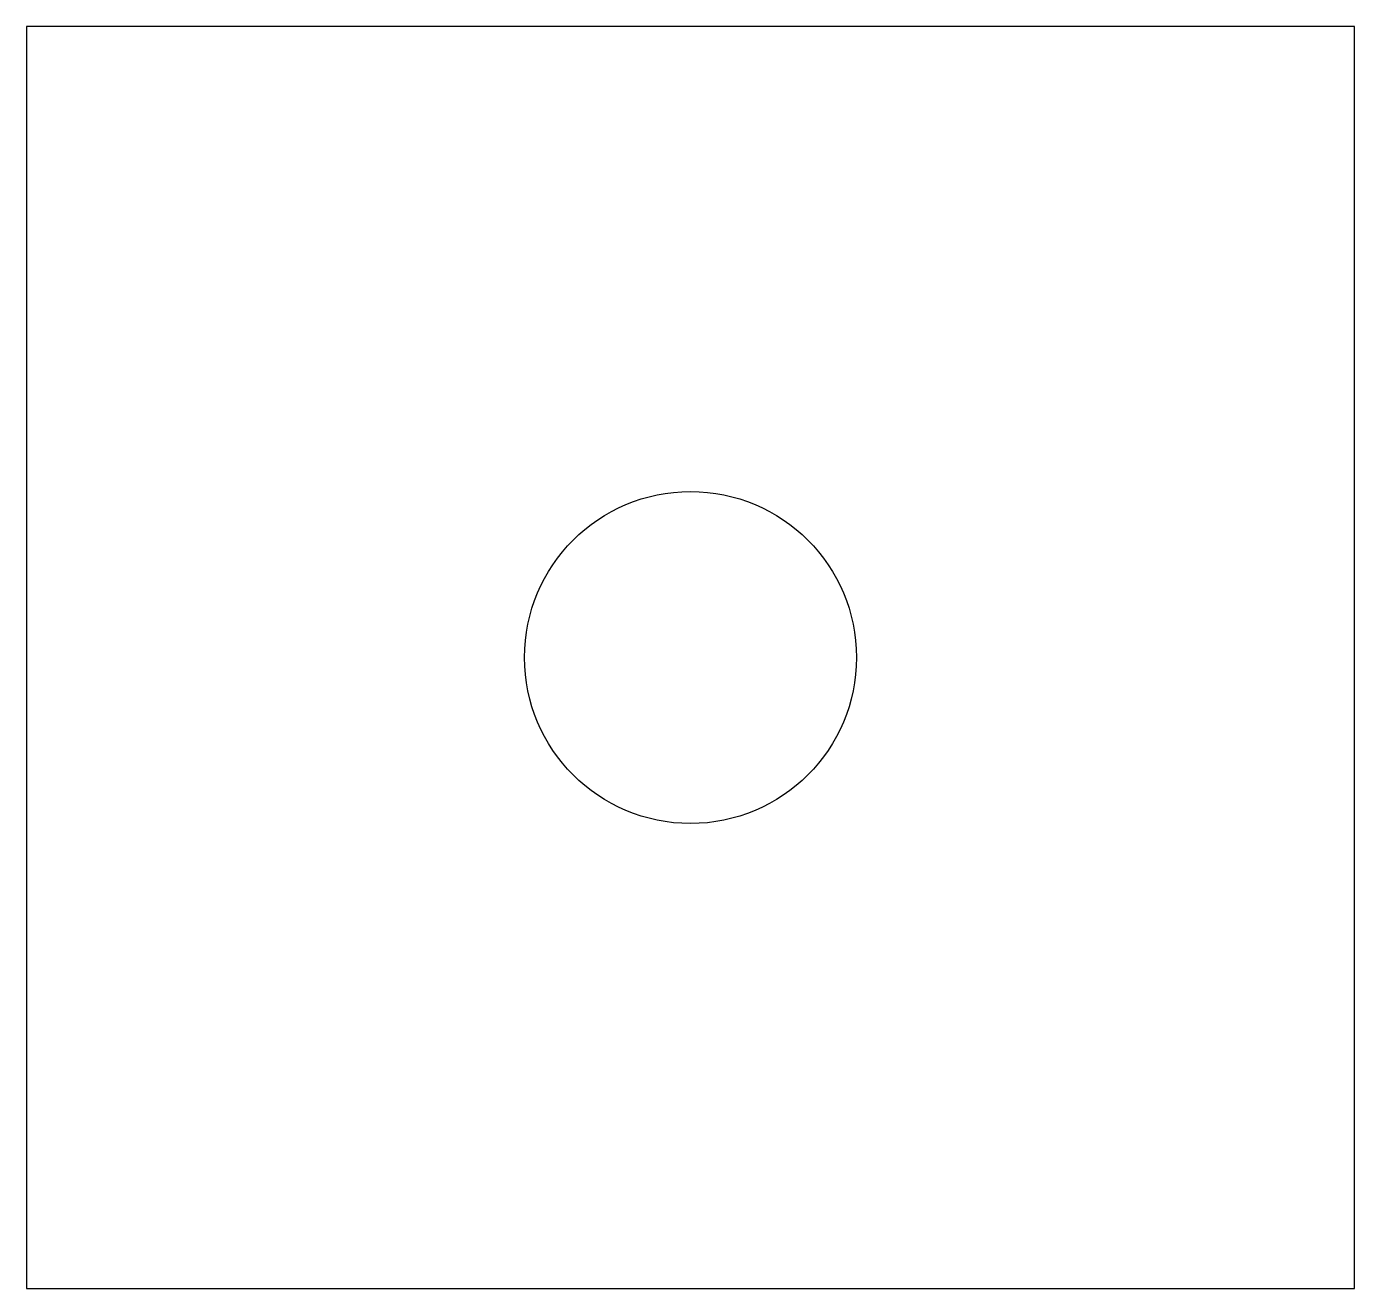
# Model space of a CAD drawing. Header units: millimetres. Extents: x 60 to 100, y 37.9 to 75.9.
import ezdxf

# ---------------------------------------------------------------- set-up
doc = ezdxf.new("R2010")
doc.units = ezdxf.units.MM
doc.layers.add('Default', color=7, linetype='Continuous')

msp = doc.modelspace()

# ---------------------------------------------------------------- linework, layer by layer
at = {"layer": 'Default', "color": 7, "linetype": 'Continuous'}
for p, q in [((100.015, 75.924), (60.015, 75.924)), ((60.015, 75.924), (60.015, 37.924)), ((100.015, 37.924), (100.015, 75.924)), ((60.015, 37.924), (100.015, 37.924))]:
    msp.add_line(p, q, dxfattribs=at)
msp.add_circle((80.015, 56.924), 5, dxfattribs=at)

doc.saveas('drawing.dxf')
